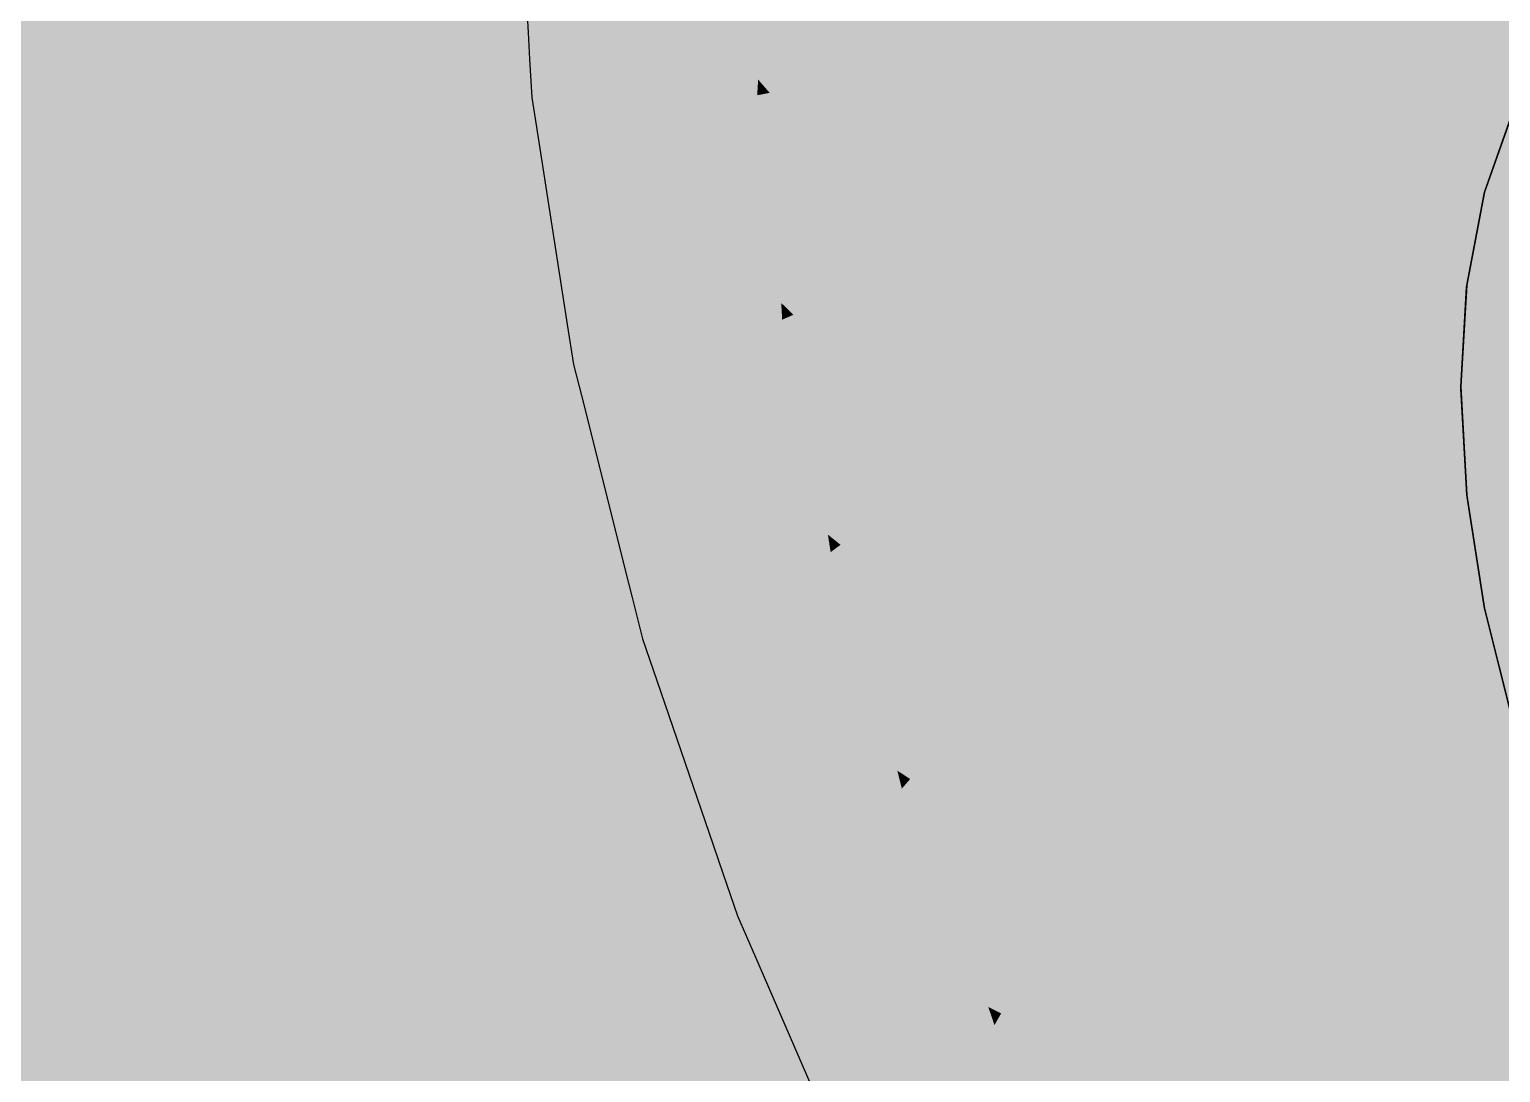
# Model space of a CAD drawing. Extents: x 0 to 1682, y 0 to 1188.
# Drawn here: x 1586.27 to 1592.62, y 832.2 to 836.7 of the extents above; entities that cross this region are included whole.
import ezdxf

# ---------------------------------------------------------------- set-up
doc = ezdxf.new("R2010")
doc.units = 0
doc.layers.add('SOMBRA', color=8, linetype='CONTINUOUS')
doc.layers.add('VISIBLE', color=7, linetype='CONTINUOUS')

msp = doc.modelspace()

# ---------------------------------------------------------------- linework, layer by layer
at = {"layer": 'SOMBRA', "color": 254}
for points in [[(1592.7433, 842.5288), (1591.9138, 842.5353), (1005.0152, 503.6893)], [(1005.0152, 503.6893), (1591.9138, 842.5353), (1154.3953, 590.1533)], [(1005.8447, 503.6827), (1592.7433, 842.5288), (1005.0152, 503.6893)], [(1593.6192, 842.3664), (1592.7433, 842.5288), (1005.8447, 503.6827)], [(1591.9138, 842.5353), (1591.3412, 842.4242), (1154.3953, 590.1533)], [(1591.3412, 842.4242), (1591.1447, 842.386), (1004.2461, 503.5399)], [(1591.3412, 842.4242), (1004.2461, 503.5399), (1154.3953, 590.1533)], [(1004.2461, 503.5399), (1591.1447, 842.386), (1153.6787, 589.8884)], [(1591.1447, 842.386), (1590.627, 842.1606), (1153.6787, 589.8884)], [(1006.7206, 503.5203), (1593.6192, 842.3664), (1005.8447, 503.6827)], [(1594.5264, 842.051), (1593.6192, 842.3664), (1006.7206, 503.5203)], [(1590.627, 842.1606), (1590.4493, 842.0833), (1003.5507, 503.2372)], [(1590.627, 842.1606), (1003.5507, 503.2372), (1153.6787, 589.8884)], [(1003.5507, 503.2372), (1590.4493, 842.0833), (1153.05, 589.4772)], [(1590.4493, 842.0833), (1589.9953, 841.7476), (1153.05, 589.4772)], [(1007.6277, 503.2049), (1594.5264, 842.051), (1006.7206, 503.5203)], [(1595.4493, 841.588), (1594.5264, 842.051), (1007.6277, 503.2049)], [(1589.9953, 841.7476), (1589.8395, 841.6324), (1002.9408, 502.7863)], [(1589.9953, 841.7476), (1002.9408, 502.7863), (1153.05, 589.4772)], [(1002.9408, 502.7863), (1589.8395, 841.6324), (1152.5115, 588.9216)], [(1589.8395, 841.6324), (1589.4569, 841.1921), (1152.5115, 588.9216)], [(1008.5507, 502.7419), (1595.4493, 841.588), (1007.6277, 503.2049)], [(1596.3723, 840.9853), (1595.4493, 841.588), (1008.5507, 502.7419)], [(1589.4569, 841.1921), (1589.3256, 841.0411), (1002.427, 502.195)], [(1589.4569, 841.1921), (1002.427, 502.195), (1152.5115, 588.9216)], [(1002.3654, 502.0863), (1589.3256, 841.0411), (1500.8829, 789.9055)], [(1002.3654, 502.0863), (1002.427, 502.195), (1589.3256, 841.0411)], [(1500.8829, 789.9055), (1589.3256, 841.0411), (1589.264, 840.9324)], [(1009.4736, 502.1392), (1596.3723, 840.9853), (1008.5507, 502.7419)], [(1597.2794, 840.2532), (1596.3723, 840.9853), (1009.4736, 502.1392)], [(1500.8829, 789.9055), (1589.264, 840.9324), (1589.021, 840.5038)], [(1589.021, 840.5038), (1588.9781, 840.428), (1090.4582, 552.6075)], [(1589.021, 840.5038), (1090.4582, 552.6075), (1152.0754, 588.2331)], [(1500.8829, 789.9055), (1589.021, 840.5038), (1152.0754, 588.2331)], [(1588.9781, 840.428), (1588.9165, 840.3194), (1002.0179, 501.4733)], [(1588.9781, 840.428), (1002.0179, 501.4733), (1090.4582, 552.6075)], [(1001.9731, 501.3468), (1588.9165, 840.3194), (1500.491, 789.1663)], [(1001.9731, 501.3468), (1002.0179, 501.4733), (1588.9165, 840.3194)], [(1500.491, 789.1663), (1588.9165, 840.3194), (1588.8717, 840.1929)], [(1010.3808, 501.4071), (1597.2794, 840.2532), (1009.4736, 502.1392)], [(1598.1553, 839.4042), (1597.2794, 840.2532), (1010.3808, 501.4071)], [(1500.491, 789.1663), (1588.8717, 840.1929), (1588.6951, 839.6942)], [(1588.6951, 839.6942), (1588.664, 839.6061), (1090.1482, 551.7879)], [(1588.6951, 839.6942), (1090.1482, 551.7879), (1151.7467, 587.4219)], [(1500.491, 789.1663), (1588.6951, 839.6942), (1151.7467, 587.4219)], [(1588.664, 839.6061), (1588.6192, 839.4797), (1001.7206, 500.6336)], [(1588.664, 839.6061), (1001.7206, 500.6336), (1090.1482, 551.7879)], [(1001.6934, 500.4915), (1588.6192, 839.4797), (1500.2093, 788.3098)], [(1001.6934, 500.4915), (1001.7206, 500.6336), (1588.6192, 839.4797)], [(1500.2093, 788.3098), (1588.6192, 839.4797), (1588.592, 839.3376)], [(1011.2567, 500.5581), (1598.1553, 839.4042), (1010.3808, 501.4071)], [(1500.2093, 788.3098), (1588.592, 839.3376), (1588.4848, 838.7774)], [(1588.4848, 838.7774), (1588.4659, 838.6784), (1089.9476, 550.8587)], [(1588.4848, 838.7774), (1089.9476, 550.8587), (1151.5408, 586.5076)], [(1500.2093, 788.3098), (1588.4848, 838.7774), (1151.5408, 586.5076)], [(1588.4659, 838.6784), (1588.4387, 838.5363), (1001.5401, 499.6903)], [(1588.4659, 838.6784), (1001.5401, 499.6903), (1089.9476, 550.8587)]]:
    msp.add_solid(points, dxfattribs=at)
at = {"layer": 'SOMBRA', "color": 253}
for points in [[(1598.7729, 838.6959), (1598.1553, 839.4042), (1011.2567, 500.5581)], [(1598.7729, 838.6959), (1011.2567, 500.5581), (1448.821, 752.1212)], [(1598.9848, 838.4529), (1598.7729, 838.6959), (1448.821, 752.1212)], [(1001.531, 499.535), (1588.4387, 838.5363), (1500.0496, 787.3549)], [(1001.531, 499.535), (1001.5401, 499.6903), (1588.4387, 838.5363)], [(1500.0496, 787.3549), (1588.4387, 838.5363), (1588.4296, 838.3811)], [(1599.1813, 838.1878), (1598.9848, 838.4529), (1012.0862, 499.6068)], [(1012.0862, 499.6068), (1598.9848, 838.4529), (1448.821, 752.1212)], [(1500.0496, 787.3549), (1588.4296, 838.3811), (1588.3937, 837.7689)], [(1599.1813, 838.1878), (1012.0862, 499.6068), (1162.236, 585.9173)], [(1599.7539, 837.4155), (1599.1813, 838.1878), (1162.236, 585.9173)], [(1588.3937, 837.7689), (1588.3874, 837.6608), (1089.8687, 549.8409)], [(1588.3937, 837.7689), (1089.8687, 549.8409), (1151.447, 585.4976)], [(1500.0496, 787.3549), (1588.3937, 837.7689), (1151.447, 585.4976)], [(1588.3874, 837.6608), (1588.3782, 837.5055), (1001.4796, 498.6594)], [(1588.3874, 837.6608), (1001.4796, 498.6594), (1089.8687, 549.8409)], [(1001.4887, 498.4937), (1001.4796, 498.6594), (1588.3782, 837.5055)], [(1001.4887, 498.4937), (1588.3782, 837.5055), (1500.0074, 786.3136)], [(1500.0074, 786.3136), (1588.3782, 837.5055), (1588.3874, 837.3398)], [(1599.9316, 837.133), (1599.7539, 837.4155), (1012.8553, 498.5694)], [(1012.8553, 498.5694), (1599.7539, 837.4155), (1162.236, 585.9173)], [(1500.0074, 786.3136), (1588.3874, 837.3398), (1588.4233, 836.6861)], [(1588.744, 837.2518), (1588.4233, 836.6861), (1588.3874, 837.3398)], [(1589.4646, 837.3312), (1590.0517, 836.5394), (1589.4389, 836.8932)], [(1589.4646, 837.3312), (1590.5338, 836.633), (1590.0517, 836.5394)], [(1589.4646, 837.3312), (1590.0978, 837.3262), (1590.5338, 836.633)], [(1590.0978, 837.3262), (1590.9401, 836.7119), (1590.5338, 836.633)], [(1588.7272, 836.2822), (1588.4233, 836.6861), (1588.744, 837.2518)], [(1588.7272, 836.2822), (1588.744, 837.2518), (1589.0516, 836.899)], [(1599.9316, 837.133), (1012.8553, 498.5694), (1162.9863, 584.8625)], [(1600.4493, 836.3098), (1599.9316, 837.133), (1162.9863, 584.8625)], [(1589.0516, 836.899), (1589.3343, 836.9536), (1589.2749, 836.643)], [(1589.2749, 836.643), (1589.3343, 836.9536), (1589.4389, 836.8932)], [(1591.87, 836.8925), (1592.1173, 836.9405), (1592.1704, 836.6014)], [(1592.3437, 836.9845), (1592.3602, 836.684), (1592.1173, 836.9405)], [(1592.1173, 836.9405), (1592.3602, 836.684), (1592.1704, 836.6014)], [(1592.3437, 836.9845), (1592.5382, 836.7615), (1592.3602, 836.684)], [(1588.7272, 836.2822), (1589.0516, 836.899), (1588.8411, 836.3043)], [(1588.8411, 836.3043), (1589.0516, 836.899), (1589.2749, 836.643)], [(1589.2749, 836.643), (1589.4389, 836.8932), (1589.4148, 836.4825)], [(1589.4148, 836.4825), (1589.4389, 836.8932), (1589.4646, 836.4254)], [(1589.4646, 836.4254), (1589.4389, 836.8932), (1590.0517, 836.5394)], [(1591.87, 836.8925), (1591.9656, 836.5122), (1591.5966, 836.8394)], [(1591.87, 836.8925), (1592.1704, 836.6014), (1591.9656, 836.5122)], [(1591.2899, 836.7798), (1591.5966, 836.8394), (1591.7421, 836.4149)], [(1591.5966, 836.8394), (1591.9656, 836.5122), (1591.7421, 836.4149)], [(1592.5382, 836.7615), (1592.7068, 836.8348), (1592.6649, 836.6161)], [(1591.2899, 836.7798), (1591.4949, 836.3073), (1590.9401, 836.7119)], [(1591.2899, 836.7798), (1591.7421, 836.4149), (1591.4949, 836.3073)], [(1592.5382, 836.7615), (1592.5235, 836.5116), (1592.3602, 836.684)], [(1592.5382, 836.7615), (1592.6649, 836.6161), (1592.5235, 836.5116)], [(1588.4233, 836.6861), (1588.4296, 836.5706), (1089.911, 548.7507)], [(1588.4233, 836.6861), (1089.911, 548.7507), (1151.476, 584.4144)], [(1500.0074, 786.3136), (1588.4233, 836.6861), (1151.476, 584.4144)], [(1588.7272, 836.2822), (1588.4296, 836.5706), (1588.4233, 836.6861)], [(1590.5338, 836.633), (1590.9401, 836.7119), (1591.2175, 836.1866)], [(1590.9401, 836.7119), (1591.4949, 836.3073), (1591.2175, 836.1866)], [(1592.1704, 836.6014), (1592.3602, 836.684), (1592.3757, 836.4023)], [(1592.3602, 836.684), (1592.5235, 836.5116), (1592.3757, 836.4023)], [(1588.8411, 836.3043), (1589.2749, 836.643), (1589.2243, 836.3787)], [(1589.2243, 836.3787), (1589.2749, 836.643), (1589.4148, 836.4825)], [(1590.5338, 836.633), (1590.9012, 836.0489), (1590.0517, 836.5394)], [(1590.5338, 836.633), (1591.2175, 836.1866), (1590.9012, 836.0489)], [(1592.6649, 836.6161), (1592.6245, 836.405), (1592.5235, 836.5116)], [(1588.4296, 836.5706), (1588.4387, 836.4049), (1001.5401, 497.5588)], [(1588.4296, 836.5706), (1001.5401, 497.5588), (1089.911, 548.7507)], [(1588.7272, 836.2822), (1588.4387, 836.4049), (1588.4296, 836.5706)], [(1592.1704, 836.6014), (1592.2197, 836.2869), (1591.9656, 836.5122)], [(1592.1704, 836.6014), (1592.3757, 836.4023), (1592.2197, 836.2869)], [(1589.4646, 836.4254), (1590.0517, 836.5394), (1590.5338, 835.889)], [(1590.0517, 836.5394), (1590.9012, 836.0489), (1590.5338, 835.889)], [(1591.7421, 836.4149), (1591.9656, 836.5122), (1592.0532, 836.1638)], [(1591.9656, 836.5122), (1592.2197, 836.2869), (1592.0532, 836.1638)], [(1592.3757, 836.4023), (1592.5235, 836.5116), (1592.5095, 836.2726)], [(1592.5235, 836.5116), (1592.6245, 836.405), (1592.5095, 836.2726)], [(1589.2243, 836.3787), (1589.4148, 836.4825), (1589.4108, 836.4149)], [(1589.4108, 836.4149), (1589.4148, 836.4825), (1589.4646, 836.4254)], [(1589.4108, 836.4149), (1589.4646, 836.4254), (1589.4903, 835.9576)], [(1589.4646, 836.4254), (1590.0979, 835.6992), (1589.4903, 835.9576)], [(1589.4646, 836.4254), (1590.5338, 835.889), (1590.0979, 835.6992)], [(1001.5673, 497.3853), (1001.5401, 497.5588), (1588.4387, 836.4049)], [(1001.5673, 497.3853), (1588.4387, 836.4049), (1500.0856, 785.205)], [(1500.0856, 785.205), (1588.4387, 836.4049), (1588.4659, 836.2314)], [(1588.4659, 836.2314), (1588.4387, 836.4049), (1588.7272, 836.2822)], [(1588.8411, 836.3043), (1589.2243, 836.3787), (1589.1698, 836.0939)], [(1589.2243, 836.3787), (1589.3866, 836.0017), (1589.1698, 836.0939)], [(1589.2243, 836.3787), (1589.4108, 836.4149), (1589.3866, 836.0017)], [(1589.4108, 836.4149), (1589.4903, 835.9576), (1589.3866, 836.0017)], [(1591.7421, 836.4149), (1591.8736, 836.0311), (1591.4949, 836.3073)], [(1591.7421, 836.4149), (1592.0532, 836.1638), (1591.8736, 836.0311)], [(1592.3757, 836.4023), (1592.3904, 836.1355), (1592.2197, 836.2869)], [(1592.3757, 836.4023), (1592.5095, 836.2726), (1592.3904, 836.1355)], [(1592.5095, 836.2726), (1592.6245, 836.405), (1592.5852, 836.1993)], [(1592.6245, 836.405), (1592.6729, 836.354), (1592.5852, 836.1993)], [(1600.6051, 836.0147), (1600.4493, 836.3098), (1013.5507, 497.4637)], [(1013.5507, 497.4637), (1600.4493, 836.3098), (1162.9863, 584.8625)], [(1588.7272, 836.2822), (1588.8411, 836.3043), (1588.8194, 836.243)], [(1588.8411, 836.3043), (1589.1698, 836.0939), (1588.8194, 836.243)], [(1591.2175, 836.1866), (1591.4949, 836.3073), (1591.6775, 835.8861)], [(1591.4949, 836.3073), (1591.8736, 836.0311), (1591.6775, 835.8861)], [(1592.5852, 836.1993), (1592.6729, 836.354), (1592.5465, 835.9971)], [(1500.0856, 785.205), (1588.4659, 836.2314), (1588.5731, 835.5474)], [(1588.8061, 836.2056), (1588.4659, 836.2314), (1588.7272, 836.2822)], [(1588.8061, 836.2056), (1588.5731, 835.5474), (1588.4659, 836.2314)], [(1588.8061, 836.2056), (1588.7272, 836.2822), (1588.8194, 836.243)], [(1588.8061, 836.2056), (1588.8194, 836.243), (1589.1698, 836.0939)], [(1592.0532, 836.1638), (1592.2197, 836.2869), (1592.2658, 835.9922)], [(1592.2197, 836.2869), (1592.3904, 836.1355), (1592.2658, 835.9922)], [(1592.5095, 836.2726), (1592.496, 836.0419), (1592.3904, 836.1355)], [(1592.5095, 836.2726), (1592.5852, 836.1993), (1592.496, 836.0419)], [(1588.9002, 835.1779), (1588.5731, 835.5474), (1588.8061, 836.2056)], [(1588.9002, 835.1779), (1588.8061, 836.2056), (1589.131, 835.8908)], [(1588.8061, 836.2056), (1589.1698, 836.0939), (1589.131, 835.8908)], [(1591.2175, 836.1866), (1591.4607, 835.7258), (1590.9012, 836.0489)], [(1591.2175, 836.1866), (1591.6775, 835.8861), (1591.4607, 835.7258)], [(1592.5852, 836.1993), (1592.5465, 835.9971), (1592.496, 836.0419)], [(1592.0532, 836.1638), (1592.1343, 835.8409), (1591.8736, 836.0311)], [(1592.0532, 836.1638), (1592.2658, 835.9922), (1592.1343, 835.8409)], [(1592.2658, 835.9922), (1592.3904, 836.1355), (1592.4044, 835.8804)], [(1592.3904, 836.1355), (1592.496, 836.0419), (1592.4044, 835.8804)], [(1589.131, 835.8908), (1589.1698, 836.0939), (1589.3866, 836.0017)], [(1590.5338, 835.889), (1590.9012, 836.0489), (1591.2175, 835.546)], [(1590.9012, 836.0489), (1591.4607, 835.7258), (1591.2175, 835.546)], [(1592.4044, 835.8804), (1592.496, 836.0419), (1592.4828, 835.8171)], [(1592.496, 836.0419), (1592.5465, 835.9971), (1592.4828, 835.8171)], [(1600.6051, 836.0147), (1013.5507, 497.4637), (1163.6568, 583.7424)], [(1601.0592, 835.1547), (1600.6051, 836.0147), (1163.6568, 583.7424)], [(1589.131, 835.8908), (1589.3866, 836.0017), (1589.3667, 835.6623)], [(1589.3667, 835.6623), (1589.3866, 836.0017), (1589.4903, 835.9576)], [(1591.6775, 835.8861), (1591.8736, 836.0311), (1591.994, 835.6794)], [(1591.8736, 836.0311), (1592.1343, 835.8409), (1591.994, 835.6794)], [(1592.2658, 835.9922), (1592.3096, 835.7131), (1592.1343, 835.8409)], [(1592.2658, 835.9922), (1592.4044, 835.8804), (1592.3096, 835.7131)], [(1592.4828, 835.8171), (1592.5465, 835.9971), (1592.4698, 835.5962)], [(1589.3667, 835.6623), (1589.4903, 835.9576), (1589.5144, 835.5191)], [(1589.5144, 835.5191), (1589.4903, 835.9576), (1589.567, 835.4681)], [(1589.567, 835.4681), (1589.4903, 835.9576), (1590.0979, 835.6992)], [(1588.9002, 835.1779), (1589.131, 835.8908), (1589.0032, 835.2227)], [(1589.0032, 835.2227), (1589.131, 835.8908), (1589.3667, 835.6623)], [(1590.5338, 835.889), (1590.9401, 835.3409), (1590.0979, 835.6992)], [(1590.5338, 835.889), (1591.2175, 835.546), (1590.9401, 835.3409)], [(1591.6775, 835.8861), (1591.8427, 835.5053), (1591.4607, 835.7258)], [(1591.6775, 835.8861), (1591.994, 835.6794), (1591.8427, 835.5053)], [(1592.4044, 835.8804), (1592.418, 835.634), (1592.3096, 835.7131)], [(1592.4044, 835.8804), (1592.4828, 835.8171), (1592.418, 835.634)], [(1591.994, 835.6794), (1592.1343, 835.8409), (1592.2104, 835.5381)], [(1592.1343, 835.8409), (1592.3096, 835.7131), (1592.2104, 835.5381)], [(1592.4828, 835.8171), (1592.4698, 835.5962), (1592.418, 835.634)], [(1591.2175, 835.546), (1591.4607, 835.7258), (1591.6775, 835.3152)], [(1591.4607, 835.7258), (1591.8427, 835.5053), (1591.6775, 835.3152)], [(1589.0032, 835.2227), (1589.3667, 835.6623), (1589.3497, 835.3735)], [(1589.3497, 835.3735), (1589.3667, 835.6623), (1589.5144, 835.5191)], [(1589.567, 835.4681), (1590.0979, 835.6992), (1590.6179, 835.1027)], [(1590.0979, 835.6992), (1590.9401, 835.3409), (1590.6179, 835.1027)], [(1591.994, 835.6794), (1592.1057, 835.3535), (1591.8427, 835.5053)], [(1591.994, 835.6794), (1592.2104, 835.5381), (1592.1057, 835.3535)], [(1592.2104, 835.5381), (1592.3096, 835.7131), (1592.3514, 835.4461)], [(1592.3096, 835.7131), (1592.418, 835.634), (1592.3514, 835.4461)], [(1592.3514, 835.4461), (1592.418, 835.634), (1592.4311, 835.394)], [(1592.418, 835.634), (1592.4698, 835.5962), (1592.4311, 835.394)], [(1592.4311, 835.394), (1592.4698, 835.5962), (1592.4441, 835.1581)], [(1588.5731, 835.5474), (1588.592, 835.4266), (1090.0761, 547.6083)], [(1588.5731, 835.5474), (1090.0761, 547.6083), (1151.6258, 583.2758)], [(1500.0856, 785.205), (1588.5731, 835.5474), (1151.6258, 583.2758)], [(1588.9002, 835.1779), (1588.592, 835.4266), (1588.5731, 835.5474)], [(1591.2175, 835.546), (1591.4949, 835.105), (1590.9401, 835.3409)], [(1591.2175, 835.546), (1591.6775, 835.3152), (1591.4949, 835.105)], [(1592.2104, 835.5381), (1592.2825, 835.2514), (1592.1057, 835.3535)], [(1592.2104, 835.5381), (1592.3514, 835.4461), (1592.2825, 835.2514)], [(1589.3497, 835.3735), (1589.5144, 835.5191), (1589.5184, 835.4469)], [(1589.5184, 835.4469), (1589.5144, 835.5191), (1589.567, 835.4681)], [(1591.6775, 835.3152), (1591.8427, 835.5053), (1591.994, 835.1564)], [(1591.8427, 835.5053), (1592.1057, 835.3535), (1591.994, 835.1564)], [(1588.592, 835.4266), (1588.6192, 835.2532), (1001.7206, 496.4071)], [(1588.592, 835.4266), (1001.7206, 496.4071), (1090.0761, 547.6083)], [(1588.9002, 835.1779), (1588.6192, 835.2532), (1588.592, 835.4266)], [(1589.3497, 835.3735), (1589.5184, 835.4469), (1589.5426, 835.0057)], [(1589.5184, 835.4469), (1589.567, 835.4681), (1589.6437, 834.9786)], [(1589.5184, 835.4469), (1589.6437, 834.9786), (1589.5426, 835.0057)], [(1589.567, 835.4681), (1590.2356, 834.8201), (1589.6437, 834.9786)], [(1589.567, 835.4681), (1590.6179, 835.1027), (1590.2356, 834.8201)], [(1592.3514, 835.4461), (1592.3918, 835.1883), (1592.2825, 835.2514)], [(1592.3514, 835.4461), (1592.4311, 835.394), (1592.3918, 835.1883)], [(1589.0032, 835.2227), (1589.3497, 835.3735), (1589.3315, 835.0623)], [(1589.3497, 835.3735), (1589.5426, 835.0057), (1589.3315, 835.0623)], [(1591.994, 835.1564), (1592.1057, 835.3535), (1592.2104, 835.0479)], [(1592.1057, 835.3535), (1592.2825, 835.2514), (1592.2104, 835.0479)], [(1592.4311, 835.394), (1592.4441, 835.1581), (1592.3918, 835.1883)], [(1590.6179, 835.1027), (1590.9401, 835.3409), (1591.2899, 834.8691)], [(1590.9401, 835.3409), (1591.4949, 835.105), (1591.2899, 834.8691)], [(1591.6775, 835.3152), (1591.8736, 834.9439), (1591.4949, 835.105)], [(1591.6775, 835.3152), (1591.994, 835.1564), (1591.8736, 834.9439)], [(1588.664, 835.075), (1588.6192, 835.2532), (1588.9002, 835.1779)], [(1588.9002, 835.1779), (1589.0032, 835.2227), (1588.99, 835.1538)], [(1589.0032, 835.2227), (1589.3315, 835.0623), (1588.99, 835.1538)], [(1592.2104, 835.0479), (1592.2825, 835.2514), (1592.3514, 834.9772)], [(1592.2825, 835.2514), (1592.3918, 835.1883), (1592.3514, 834.9772)], [(1014.1605, 496.3086), (1601.0592, 835.1547), (1163.6568, 583.7424)], [(1588.982, 835.1119), (1588.664, 835.075), (1588.9002, 835.1779)], [(1588.982, 835.1119), (1588.9002, 835.1779), (1588.99, 835.1538)], [(1588.982, 835.1119), (1588.99, 835.1538), (1589.3315, 835.0623)], [(1591.994, 835.1564), (1592.1343, 834.833), (1591.8736, 834.9439)], [(1591.994, 835.1564), (1592.2104, 835.0479), (1592.1343, 834.833)], [(1592.3514, 834.9772), (1592.3918, 835.1883), (1592.4311, 834.9372)], [(1592.3918, 835.1883), (1592.4441, 835.1581), (1592.4311, 834.9372)], [(1592.4311, 834.9372), (1592.4441, 835.1581), (1592.4698, 834.6903)], [(1588.982, 835.1119), (1588.8405, 834.3724), (1588.664, 835.075)], [(1589.1853, 834.0435), (1588.8405, 834.3724), (1588.982, 835.1119)], [(1589.1853, 834.0435), (1588.982, 835.1119), (1589.3184, 834.8404)], [(1588.982, 835.1119), (1589.3315, 835.0623), (1589.3184, 834.8404)], [(1590.6179, 835.1027), (1591.0562, 834.6002), (1590.2356, 834.8201)], [(1590.6179, 835.1027), (1591.2899, 834.8691), (1591.0562, 834.6002)], [(1591.2899, 834.8691), (1591.4949, 835.105), (1591.7421, 834.7119)], [(1591.4949, 835.105), (1591.8736, 834.9439), (1591.7421, 834.7119)], [(1589.3184, 834.8404), (1589.3315, 835.0623), (1589.5426, 835.0057)], [(1592.2104, 835.0479), (1592.3096, 834.7585), (1592.1343, 834.833)], [(1592.2104, 835.0479), (1592.3514, 834.9772), (1592.3096, 834.7585)], [(1589.3184, 834.8404), (1589.5426, 835.0057), (1589.5626, 834.6433)], [(1589.5626, 834.6433), (1589.5426, 835.0057), (1589.6437, 834.9786)], [(1589.5626, 834.6433), (1589.6437, 834.9786), (1589.7156, 834.5198)], [(1589.7156, 834.5198), (1589.6437, 834.9786), (1589.7701, 834.4759)], [(1589.7701, 834.4759), (1589.6437, 834.9786), (1590.2356, 834.8201)], [(1592.3514, 834.9772), (1592.418, 834.7124), (1592.3096, 834.7585)], [(1592.3514, 834.9772), (1592.4311, 834.9372), (1592.418, 834.7124)], [(1591.7421, 834.7119), (1591.8736, 834.9439), (1592.0532, 834.6038)], [(1591.8736, 834.9439), (1592.1343, 834.833), (1592.0532, 834.6038)], [(1592.4311, 834.9372), (1592.4698, 834.6903), (1592.418, 834.7124)], [(1589.1853, 834.0435), (1589.3184, 834.8404), (1589.2756, 834.1103)], [(1589.2756, 834.1103), (1589.3184, 834.8404), (1589.5626, 834.6433)], [(1591.2899, 834.8691), (1591.5966, 834.4554), (1591.0562, 834.6002)], [(1591.2899, 834.8691), (1591.7421, 834.7119), (1591.5966, 834.4554)], [(1589.7701, 834.4759), (1590.2356, 834.8201), (1590.7847, 834.2878)], [(1590.2356, 834.8201), (1591.0562, 834.6002), (1590.7847, 834.2878)], [(1592.0532, 834.6038), (1592.1343, 834.833), (1592.2658, 834.5298)], [(1592.1343, 834.833), (1592.3096, 834.7585), (1592.2658, 834.5298)], [(1591.7421, 834.7119), (1591.9656, 834.3565), (1591.5966, 834.4554)], [(1591.7421, 834.7119), (1592.0532, 834.6038), (1591.9656, 834.3565)], [(1592.2658, 834.5298), (1592.3096, 834.7585), (1592.4044, 834.4816)], [(1592.3096, 834.7585), (1592.418, 834.7124), (1592.4044, 834.4816)], [(1592.4044, 834.4816), (1592.418, 834.7124), (1592.4828, 834.4544)], [(1592.418, 834.7124), (1592.4698, 834.6903), (1592.4828, 834.4544)], [(1592.4828, 834.4544), (1592.4698, 834.6903), (1592.5465, 834.2008)], [(1589.2756, 834.1103), (1589.5626, 834.6433), (1589.5795, 834.335)], [(1589.5795, 834.335), (1589.5626, 834.6433), (1589.7156, 834.5198)], [(1590.7847, 834.2878), (1591.0562, 834.6002), (1591.4335, 834.1675)], [(1591.0562, 834.6002), (1591.5966, 834.4554), (1591.4335, 834.1675)], [(1592.0532, 834.6038), (1592.2197, 834.2884), (1591.9656, 834.3565)], [(1592.0532, 834.6038), (1592.2658, 834.5298), (1592.2197, 834.2884)], [(1589.5795, 834.335), (1589.7156, 834.5198), (1589.7274, 834.4443)], [(1589.7274, 834.4443), (1589.7156, 834.5198), (1589.7701, 834.4759)], [(1592.2658, 834.5298), (1592.3904, 834.2427), (1592.2197, 834.2884)], [(1592.2658, 834.5298), (1592.4044, 834.4816), (1592.3904, 834.2427)], [(1589.7274, 834.4443), (1589.7701, 834.4759), (1589.8964, 833.9731)], [(1589.7701, 834.4759), (1590.4625, 833.917), (1589.8964, 833.9731)], [(1589.7701, 834.4759), (1590.7847, 834.2878), (1590.4625, 833.917)], [(1591.4335, 834.1675), (1591.5966, 834.4554), (1591.87, 834.0866)], [(1591.5966, 834.4554), (1591.9656, 834.3565), (1591.87, 834.0866)], [(1592.4044, 834.4816), (1592.496, 834.2144), (1592.3904, 834.2427)], [(1592.4044, 834.4816), (1592.4828, 834.4544), (1592.496, 834.2144)], [(1592.4828, 834.4544), (1592.5465, 834.2008), (1592.496, 834.2144)], [(1589.5795, 834.335), (1589.7274, 834.4443), (1589.7998, 833.9827)], [(1589.7274, 834.4443), (1589.8964, 833.9731), (1589.7998, 833.9827)], [(1589.1853, 834.0435), (1588.8717, 834.2483), (1588.8405, 834.3724)], [(1589.2756, 834.1103), (1589.5795, 834.335), (1589.5978, 834.0027)], [(1589.5795, 834.335), (1589.7998, 833.9827), (1589.5978, 834.0027)], [(1591.87, 834.0866), (1591.9656, 834.3565), (1592.1704, 834.0309)], [(1591.9656, 834.3565), (1592.2197, 834.2884), (1592.1704, 834.0309)], [(1590.7847, 834.2878), (1591.2474, 833.8393), (1590.4625, 833.917)], [(1590.7847, 834.2878), (1591.4335, 834.1675), (1591.2474, 833.8393)], [(1592.1704, 834.0309), (1592.2197, 834.2884), (1592.3757, 833.9928)], [(1592.2197, 834.2884), (1592.3904, 834.2427), (1592.3757, 833.9928)], [(1589.1853, 834.0435), (1588.9165, 834.0702), (1588.8717, 834.2483)], [(1592.3757, 833.9928), (1592.3904, 834.2427), (1592.5095, 833.968)], [(1592.3904, 834.2427), (1592.496, 834.2144), (1592.5095, 833.968)], [(1592.5095, 833.968), (1592.496, 834.2144), (1592.5852, 833.954)], [(1592.496, 834.2144), (1592.5465, 834.2008), (1592.5852, 833.954)], [(1592.5852, 833.954), (1592.5465, 834.2008), (1592.6729, 833.6981)], [(1591.4335, 834.1675), (1591.7644, 833.7881), (1591.2474, 833.8393)], [(1591.4335, 834.1675), (1591.87, 834.0866), (1591.7644, 833.7881)], [(1589.1853, 834.0435), (1589.2756, 834.1103), (1589.2712, 834.035)], [(1589.2756, 834.1103), (1589.5978, 834.0027), (1589.2712, 834.035)], [(1591.87, 834.0866), (1592.1173, 833.7531), (1591.7644, 833.7881)], [(1591.87, 834.0866), (1592.1704, 834.0309), (1592.1173, 833.7531)], [(1588.9781, 833.8904), (1588.9165, 834.0702), (1589.1853, 834.0435)], [(1589.2685, 833.9892), (1588.9781, 833.8904), (1589.1853, 834.0435)], [(1589.2685, 833.9892), (1589.1853, 834.0435), (1589.2712, 834.035)], [(1589.2685, 833.9892), (1589.2712, 834.035), (1589.5978, 834.0027)], [(1592.1704, 834.0309), (1592.3602, 833.729), (1592.1173, 833.7531)], [(1592.1704, 834.0309), (1592.3757, 833.9928), (1592.3602, 833.729)], [(1589.2685, 833.9892), (1589.2211, 833.1812), (1588.9781, 833.8904)], [(1589.5776, 832.8986), (1589.2211, 833.1812), (1589.2685, 833.9892)], [(1589.2685, 833.9892), (1589.5978, 834.0027), (1589.6108, 833.7657)], [(1589.5776, 832.8986), (1589.2685, 833.9892), (1589.6108, 833.7657)], [(1589.6108, 833.7657), (1589.5978, 834.0027), (1589.7998, 833.9827)], [(1589.6108, 833.7657), (1589.7998, 833.9827), (1589.8592, 833.6035)], [(1589.8592, 833.6035), (1589.7998, 833.9827), (1589.8964, 833.9731)], [(1589.8592, 833.6035), (1589.8964, 833.9731), (1590.0149, 833.5018)], [(1590.0149, 833.5018), (1589.8964, 833.9731), (1590.0703, 833.4656)], [(1590.0703, 833.4656), (1589.8964, 833.9731), (1590.4625, 833.917)], [(1592.3757, 833.9928), (1592.5235, 833.7129), (1592.3602, 833.729)], [(1592.3757, 833.9928), (1592.5095, 833.968), (1592.5235, 833.7129)], [(1592.5095, 833.968), (1592.6245, 833.7029), (1592.5235, 833.7129)], [(1592.5095, 833.968), (1592.5852, 833.954), (1592.6245, 833.7029)], [(1592.5852, 833.954), (1592.6729, 833.6981), (1592.6245, 833.7029)], [(1590.0703, 833.4656), (1590.4625, 833.917), (1591.0313, 833.458)], [(1590.4625, 833.917), (1591.2474, 833.8393), (1591.0313, 833.458)], [(1591.0313, 833.458), (1591.2474, 833.8393), (1591.6458, 833.4531)], [(1591.2474, 833.8393), (1591.7644, 833.7881), (1591.6458, 833.4531)], [(1589.5776, 832.8986), (1589.6108, 833.7657), (1589.6536, 832.9861)], [(1589.6536, 832.9861), (1589.6108, 833.7657), (1589.8592, 833.6035)], [(1591.6458, 833.4531), (1591.7644, 833.7881), (1592.0593, 833.4499)], [(1591.7644, 833.7881), (1592.1173, 833.7531), (1592.0593, 833.4499)], [(1592.0593, 833.4499), (1592.1173, 833.7531), (1592.3437, 833.4476)], [(1592.1173, 833.7531), (1592.3602, 833.729), (1592.3437, 833.4476)], [(1592.3437, 833.4476), (1592.3602, 833.729), (1592.5382, 833.4461)], [(1592.3602, 833.729), (1592.5235, 833.7129), (1592.5382, 833.4461)], [(1592.5382, 833.4461), (1592.5235, 833.7129), (1592.6649, 833.4451)], [(1592.5235, 833.7129), (1592.6245, 833.7029), (1592.6649, 833.4451)], [(1589.6536, 832.9861), (1589.8592, 833.6035), (1589.9097, 833.2808)], [(1589.9097, 833.2808), (1589.8592, 833.6035), (1590.0149, 833.5018)], [(1589.9097, 833.2808), (1590.0149, 833.5018), (1590.0344, 833.4243)], [(1590.0344, 833.4243), (1590.0149, 833.5018), (1590.0703, 833.4656)], [(1590.0344, 833.4243), (1590.0703, 833.4656), (1590.2441, 832.9581)], [(1590.0703, 833.4656), (1590.7748, 833.0055), (1590.2441, 832.9581)], [(1590.0703, 833.4656), (1591.0313, 833.458), (1590.7748, 833.0055)], [(1591.0313, 833.458), (1591.5105, 833.0712), (1590.7748, 833.0055)], [(1591.0313, 833.458), (1591.6458, 833.4531), (1591.5105, 833.0712)], [(1591.6458, 833.4531), (1591.9951, 833.1145), (1591.5105, 833.0712)], [(1591.6458, 833.4531), (1592.0593, 833.4499), (1591.9951, 833.1145)], [(1592.0593, 833.4499), (1592.3259, 833.1441), (1591.9951, 833.1145)], [(1592.0593, 833.4499), (1592.3437, 833.4476), (1592.3259, 833.1441)], [(1592.3437, 833.4476), (1592.5537, 833.1644), (1592.3259, 833.1441)], [(1592.3437, 833.4476), (1592.5382, 833.4461), (1592.5537, 833.1644)], [(1592.5382, 833.4461), (1592.7068, 833.1781), (1592.5537, 833.1644)], [(1592.5382, 833.4461), (1592.6649, 833.4451), (1592.7068, 833.1781)], [(1589.9097, 833.2808), (1590.0344, 833.4243), (1590.1535, 832.95)], [(1590.0344, 833.4243), (1590.2441, 832.9581), (1590.1535, 832.95)], [(1589.6536, 832.9861), (1589.9097, 833.2808), (1589.9642, 832.9331)], [(1589.9097, 833.2808), (1590.1535, 832.95), (1589.9642, 832.9331)], [(1589.5776, 832.8986), (1589.264, 833.0559), (1589.2211, 833.1812)], [(1591.9951, 833.1145), (1592.3259, 833.1441), (1592.3065, 832.8127)], [(1592.3065, 832.8127), (1592.3259, 833.1441), (1592.5702, 832.8639)], [(1592.3259, 833.1441), (1592.5537, 833.1644), (1592.5702, 832.8639)], [(1592.5537, 833.1644), (1592.7068, 833.1781), (1592.7505, 832.8989)], [(1592.5702, 832.8639), (1592.5537, 833.1644), (1592.7505, 832.8989)], [(1590.7748, 833.0055), (1591.5105, 833.0712), (1591.3535, 832.6276)], [(1591.3535, 832.6276), (1591.5105, 833.0712), (1591.9231, 832.7383)], [(1591.5105, 833.0712), (1591.9951, 833.1145), (1591.9231, 832.7383)], [(1591.9231, 832.7383), (1591.9951, 833.1145), (1592.3065, 832.8127)], [(1589.5776, 832.8986), (1589.3256, 832.8761), (1589.264, 833.0559)], [(1590.4625, 832.4546), (1590.2441, 832.9581), (1590.7748, 833.0055)], [(1590.4625, 832.4546), (1590.7748, 833.0055), (1591.3535, 832.6276)], [(1589.5776, 832.8986), (1589.6536, 832.9861), (1589.6581, 832.9058)], [(1589.6536, 832.9861), (1589.9642, 832.9331), (1589.6581, 832.9058)], [(1589.6607, 832.8569), (1589.6581, 832.9058), (1589.9642, 832.9331)], [(1589.6607, 832.8569), (1589.9642, 832.9331), (1590.0031, 832.6851)], [(1590.0031, 832.6851), (1589.9642, 832.9331), (1590.1535, 832.95)], [(1590.0031, 832.6851), (1590.1535, 832.95), (1590.2514, 832.5605)], [(1590.2514, 832.5605), (1590.1535, 832.95), (1590.2441, 832.9581)], [(1590.2514, 832.5605), (1590.2441, 832.9581), (1590.4071, 832.4824)], [(1590.4071, 832.4824), (1590.2441, 832.9581), (1590.4625, 832.4546)], [(1589.403, 832.6977), (1589.3256, 832.8761), (1589.5776, 832.8986)], [(1589.6607, 832.8569), (1589.403, 832.6977), (1589.5776, 832.8986)], [(1589.6607, 832.8569), (1589.5776, 832.8986), (1589.6581, 832.9058)], [(1592.5702, 832.8639), (1592.7505, 832.8989), (1592.7967, 832.6042)], [(1589.6607, 832.8569), (1589.7082, 831.9941), (1589.403, 832.6977)], [(1590.0703, 831.7626), (1589.7082, 831.9941), (1589.6607, 832.8569)], [(1590.0703, 831.7626), (1589.6607, 832.8569), (1590.0031, 832.6851)], [(1591.9231, 832.7383), (1592.3065, 832.8127), (1592.285, 832.4463)], [(1592.3065, 832.8127), (1592.588, 832.5398), (1592.285, 832.4463)], [(1592.3065, 832.8127), (1592.5702, 832.8639), (1592.588, 832.5398)], [(1592.5702, 832.8639), (1592.7967, 832.6042), (1592.588, 832.5398)], [(1574.9395, 821.5817), (1593.0651, 832.6871), (1574.6803, 822.0726)], [(1574.9395, 821.5817), (1593.07, 832.6778), (1593.0651, 832.6871)], [(1590.0703, 831.7626), (1590.0031, 832.6851), (1590.1309, 831.8695)], [(1590.1309, 831.8695), (1590.0031, 832.6851), (1590.2514, 832.5605)], [(1591.3535, 832.6276), (1591.9231, 832.7383), (1591.8411, 832.3092)], [(1591.9231, 832.7383), (1592.285, 832.4463), (1591.8411, 832.3092)], [(1593.07, 832.6778), (1574.9395, 821.5817), (1593.3243, 832.1962)], [(1598.4274, 832.165), (1579.9673, 822.0308), (1598.3521, 832.6452)], [(1590.4625, 832.4546), (1591.3535, 832.6276), (1591.1671, 832.1012)], [(1591.3535, 832.6276), (1591.8411, 832.3092), (1591.1671, 832.1012)], [(1590.1309, 831.8695), (1590.2514, 832.5605), (1590.3347, 832.2291)], [(1590.3347, 832.2291), (1590.2514, 832.5605), (1590.4071, 832.4824)], [(1592.588, 832.5398), (1592.7967, 832.6042), (1592.8459, 832.2898)], [(1592.285, 832.4463), (1592.588, 832.5398), (1592.6075, 832.186)], [(1592.6075, 832.186), (1592.588, 832.5398), (1592.8459, 832.2898)], [(1590.3347, 832.2291), (1590.4071, 832.4824), (1590.4339, 832.4042)], [(1590.4339, 832.4042), (1590.4071, 832.4824), (1590.4625, 832.4546)], [(1590.4339, 832.4042), (1590.4625, 832.4546), (1590.6809, 831.9511)], [(1590.4625, 832.4546), (1591.1671, 832.1012), (1590.6809, 831.9511)], [(1591.8411, 832.3092), (1592.285, 832.4463), (1592.2608, 832.0351)], [(1592.2608, 832.0351), (1592.285, 832.4463), (1592.6075, 832.186)], [(1590.3347, 832.2291), (1590.4339, 832.4042), (1590.5979, 831.9255)], [(1590.4339, 832.4042), (1590.6809, 831.9511), (1590.5979, 831.9255)], [(1591.1671, 832.1012), (1591.8411, 832.3092), (1591.7457, 831.8109)], [(1591.7457, 831.8109), (1591.8411, 832.3092), (1592.2608, 832.0351)], [(1592.6075, 832.186), (1592.8459, 832.2898), (1592.8991, 831.9507)], [(1590.1309, 831.8695), (1590.3347, 832.2291), (1590.4245, 831.872)], [(1590.3347, 832.2291), (1590.5979, 831.9255), (1590.4245, 831.872)]]:
    msp.add_solid(points, dxfattribs=at)
at = {"layer": 'SOMBRA', "color": 252}
for points in [[(1575.2351, 826.6178), (1593.9405, 837.2946), (1593.9467, 837.2958)], [(1575.2351, 826.6178), (1593.9467, 837.2958), (1575.5619, 826.6813)], [(1593.9405, 837.2946), (1575.2351, 826.6178), (1593.6199, 837.2323)], [(1594.2926, 837.293), (1575.5619, 826.6813), (1593.9467, 837.2958)], [(1575.5619, 826.6813), (1594.2926, 837.293), (1594.2993, 837.293)], [(1575.5619, 826.6813), (1594.2993, 837.293), (1575.9145, 826.6785)], [(1594.6645, 837.2253), (1575.9145, 826.6785), (1594.2993, 837.293)], [(1574.9395, 826.4892), (1593.6143, 837.2299), (1593.6199, 837.2323)], [(1574.9395, 826.4892), (1593.6199, 837.2323), (1575.2351, 826.6178)], [(1593.6143, 837.2299), (1574.9395, 826.4892), (1593.3243, 837.1036)], [(1575.9145, 826.6785), (1594.6645, 837.2253), (1594.6715, 837.224)], [(1575.9145, 826.6785), (1594.6715, 837.224), (1576.2867, 826.6095)], [(1595.0498, 837.0925), (1576.2867, 826.6095), (1594.6715, 837.224)], [(1574.6803, 826.2976), (1593.3194, 837.1), (1593.3243, 837.1036)], [(1574.6803, 826.2976), (1593.3243, 837.1036), (1574.9395, 826.4892)], [(1593.3194, 837.1), (1574.6803, 826.2976), (1593.0651, 836.912)], [(1576.2867, 826.6095), (1595.0498, 837.0925), (1595.0571, 837.0899)], [(1576.2867, 826.6095), (1595.0571, 837.0899), (1576.6723, 826.4755)], [(1595.4419, 836.8969), (1576.6723, 826.4755), (1595.0571, 837.0899)], [(1574.462, 826.0462), (1593.061, 836.9073), (1593.0651, 836.912)], [(1574.462, 826.0462), (1593.0651, 836.912), (1574.6803, 826.2976)], [(1593.061, 836.9073), (1574.462, 826.0462), (1592.8467, 836.6607)], [(1576.6723, 826.4755), (1595.4419, 836.8969), (1595.4493, 836.8932)], [(1576.6723, 826.4755), (1595.4493, 836.8932), (1577.0645, 826.2787)], [(1595.8342, 836.6418), (1577.0645, 826.2787), (1595.4493, 836.8932)], [(1574.2881, 825.7395), (1592.8435, 836.6549), (1592.8467, 836.6607)], [(1574.2881, 825.7395), (1592.8467, 836.6607), (1574.462, 826.0462)], [(1592.8435, 836.6549), (1574.2881, 825.7395), (1592.6729, 836.354)], [(1577.0645, 826.2787), (1595.8342, 836.6418), (1595.8416, 836.637)], [(1577.0645, 826.2787), (1595.8416, 836.637), (1577.4568, 826.0225)], [(1596.2198, 836.3317), (1577.4568, 826.0225), (1595.8416, 836.637)], [(1574.1617, 825.3827), (1592.6705, 836.3472), (1592.6729, 836.354)], [(1574.1617, 825.3827), (1592.6729, 836.354), (1574.2881, 825.7395)], [(1592.6705, 836.3472), (1574.1617, 825.3827), (1592.5465, 835.9971)], [(1577.4568, 826.0225), (1596.2198, 836.3317), (1596.2271, 836.3258)], [(1577.4568, 826.0225), (1596.2271, 836.3258), (1577.8423, 825.7114)], [(1596.5923, 835.9718), (1577.8423, 825.7114), (1596.2271, 836.3258)], [(1574.085, 824.9817), (1592.5451, 835.9895), (1592.5465, 835.9971)], [(1574.085, 824.9817), (1592.5465, 835.9971), (1574.1617, 825.3827)], [(1592.5451, 835.9895), (1574.085, 824.9817), (1592.4698, 835.5962)], [(1577.8423, 825.7114), (1596.5923, 835.9718), (1596.5994, 835.965)], [(1577.8423, 825.7114), (1596.5994, 835.965), (1578.2146, 825.3506)], [(1596.9453, 835.5683), (1578.2146, 825.3506), (1596.5994, 835.965)], [(1574.0593, 824.5436), (1592.4693, 835.5879), (1592.4698, 835.5962)], [(1574.0593, 824.5436), (1592.4698, 835.5962), (1574.085, 824.9817)], [(1592.4693, 835.5879), (1574.0593, 824.5436), (1592.4441, 835.1581)], [(1578.2146, 825.3506), (1596.9453, 835.5683), (1596.9519, 835.5607)], [(1578.2146, 825.3506), (1596.9519, 835.5607), (1578.5671, 824.9463)], [(1597.2726, 835.1281), (1578.5671, 824.9463), (1596.9519, 835.5607)], [(1001.7653, 496.2289), (1001.7206, 496.4071), (1588.6192, 835.2532)], [(1001.7653, 496.2289), (1588.6192, 835.2532), (1500.2811, 784.0472)], [(1500.2811, 784.0472), (1588.6192, 835.2532), (1588.664, 835.075)], [(1601.1905, 834.852), (1601.0592, 835.1547), (1014.1605, 496.3086)], [(1574.085, 824.0759), (1592.4441, 835.1581), (1574.0593, 824.5436)], [(1574.085, 824.0759), (1592.4446, 835.1493), (1592.4441, 835.1581)], [(1592.4446, 835.1493), (1574.085, 824.0759), (1592.4698, 834.6903)], [(1578.5671, 824.9463), (1597.2726, 835.1281), (1597.2788, 835.1198)], [(1578.5671, 824.9463), (1597.2788, 835.1198), (1578.894, 824.5054)], [(1597.5687, 834.6588), (1578.894, 824.5054), (1597.2788, 835.1198)], [(1500.2811, 784.0472), (1588.664, 835.075), (1588.8405, 834.3724)], [(1601.1905, 834.852), (1014.1605, 496.3086), (1164.2445, 582.5812)], [(1601.573, 833.97), (1601.1905, 834.852), (1164.2445, 582.5812)], [(1574.1617, 823.5864), (1592.4698, 834.6903), (1574.085, 824.0759)], [(1574.1617, 823.5864), (1592.4713, 834.6811), (1592.4698, 834.6903)], [(1592.4713, 834.6811), (1574.1617, 823.5864), (1592.5465, 834.2008)], [(1578.894, 824.5054), (1597.5687, 834.6588), (1597.5743, 834.6499)], [(1578.894, 824.5054), (1597.5743, 834.6499), (1579.1895, 824.0355)], [(1597.8286, 834.1683), (1579.1895, 824.0355), (1597.5743, 834.6499)], [(1588.8405, 834.3724), (1588.8717, 834.2483), (1090.3538, 546.4289)], [(1588.8405, 834.3724), (1090.3538, 546.4289), (1151.8962, 582.1025)], [(1500.2811, 784.0472), (1588.8405, 834.3724), (1151.8962, 582.1025)], [(1588.8717, 834.2483), (1588.9165, 834.0702), (1002.0179, 495.2241)], [(1588.8717, 834.2483), (1002.0179, 495.2241), (1090.3538, 546.4289)], [(1574.2881, 823.0836), (1592.5465, 834.2008), (1574.1617, 823.5864)], [(1574.2881, 823.0836), (1592.5489, 834.1914), (1592.5465, 834.2008)], [(1592.5489, 834.1914), (1574.2881, 823.0836), (1592.6729, 833.6981)], [(1579.1895, 824.0355), (1597.8286, 834.1683), (1597.8335, 834.159)], [(1579.1895, 824.0355), (1597.8335, 834.159), (1579.4487, 823.5445)], [(1598.0478, 833.665), (1579.4487, 823.5445), (1597.8335, 834.159)], [(1002.0795, 495.0443), (1002.0179, 495.2241), (1588.9165, 834.0702)], [(1002.0795, 495.0443), (1588.9165, 834.0702), (1500.5993, 782.8648)], [(1500.5993, 782.8648), (1588.9165, 834.0702), (1588.9781, 833.8904)], [(1601.6346, 833.7902), (1601.573, 833.97), (1014.6744, 495.1239)], [(1014.6744, 495.1239), (1601.573, 833.97), (1164.2445, 582.5812)], [(1500.5993, 782.8648), (1588.9781, 833.8904), (1589.2211, 833.1812)], [(1601.6346, 833.7902), (1014.6744, 495.1239), (1103.1171, 545.9709)], [(1601.6776, 833.6649), (1601.6346, 833.7902), (1103.1171, 545.9709)], [(1574.462, 822.5761), (1592.6729, 833.6981), (1574.2881, 823.0836)], [(1574.462, 822.5761), (1592.6761, 833.6885), (1592.6729, 833.6981)], [(1601.6776, 833.6649), (1103.1171, 545.9709), (1164.7308, 581.3936)], [(1513.5417, 781.9302), (1601.6776, 833.6649), (1164.7308, 581.3936)], [(1513.5417, 781.9302), (1601.9205, 832.9557), (1601.6776, 833.6649)], [(1592.6761, 833.6885), (1574.462, 822.5761), (1592.8467, 833.1906)], [(1579.4487, 823.5445), (1598.0478, 833.665), (1598.0519, 833.6555)], [(1579.4487, 823.5445), (1598.0519, 833.6555), (1579.6671, 823.041)], [(1598.2225, 833.1576), (1579.6671, 823.041), (1598.0519, 833.6555)], [(1574.6803, 822.0726), (1592.8467, 833.1906), (1574.462, 822.5761)], [(1574.6803, 822.0726), (1592.8509, 833.1811), (1592.8467, 833.1906)], [(1589.2211, 833.1812), (1589.264, 833.0559), (1090.7465, 545.2367)], [(1589.2211, 833.1812), (1090.7465, 545.2367), (1152.2743, 580.9098)], [(1500.5993, 782.8648), (1589.2211, 833.1812), (1152.2743, 580.9098)], [(1592.8509, 833.1811), (1574.6803, 822.0726), (1593.0651, 832.6871)], [(1579.6671, 823.041), (1598.2225, 833.1576), (1598.2258, 833.148)], [(1579.6671, 823.041), (1598.2258, 833.148), (1579.841, 822.5336)], [(1598.3497, 832.6547), (1579.841, 822.5336), (1598.2258, 833.148)], [(1589.264, 833.0559), (1589.3256, 832.8761), (1002.427, 494.03)], [(1589.264, 833.0559), (1002.427, 494.03), (1090.7465, 545.2367)], [(1513.5417, 781.9302), (1601.9821, 832.7759), (1601.9205, 832.9557)], [(1002.5043, 493.8516), (1002.427, 494.03), (1589.3256, 832.8761)], [(1002.5043, 493.8516), (1589.3256, 832.8761), (1501.0214, 781.6706)], [(1501.0214, 781.6706), (1589.3256, 832.8761), (1589.403, 832.6977)], [(1015.0219, 494.1096), (1601.9821, 832.7759), (1513.5417, 781.9302)], [(1015.0219, 494.1096), (1015.0835, 493.9298), (1601.9821, 832.7759)], [(1602.0269, 832.5978), (1601.9821, 832.7759), (1015.0835, 493.9298)], [(1501.0214, 781.6706), (1589.403, 832.6977), (1589.7082, 831.9941)], [(1579.841, 822.5336), (1598.3497, 832.6547), (1598.3521, 832.6452)], [(1579.841, 822.5336), (1598.3521, 832.6452), (1579.9673, 822.0308)], [(1602.0269, 832.5978), (1015.0835, 493.9298), (1103.509, 544.7783)], [(1602.0581, 832.4737), (1602.0269, 832.5978), (1103.509, 544.7783)], [(1602.0581, 832.4737), (1103.509, 544.7783), (1165.1137, 580.2037)], [(1513.8518, 780.7432), (1602.0581, 832.4737), (1165.1137, 580.2037)], [(1513.8518, 780.7432), (1602.2347, 831.7711), (1602.0581, 832.4737)]]:
    msp.add_solid(points, dxfattribs=at)
at = {"layer": 'VISIBLE'}
for p, q in [((1588.3874, 837.3398), (1588.4233, 836.6861)), ((1588.4233, 836.6861), (1588.4296, 836.5706)), ((1588.4296, 836.5706), (1588.4387, 836.4049)), ((1588.4387, 836.4049), (1588.4659, 836.2314)), ((1592.6729, 836.354), (1592.5465, 835.9971)), ((1592.5465, 835.9971), (1592.6705, 836.3472)), ((1588.4659, 836.2314), (1588.5731, 835.5474)), ((1592.5465, 835.9971), (1592.4698, 835.5962)), ((1592.4698, 835.5962), (1592.5451, 835.9895)), ((1592.5451, 835.9895), (1592.5465, 835.9971)), ((1592.4698, 835.5962), (1592.4441, 835.1581)), ((1592.4693, 835.5879), (1592.4698, 835.5962)), ((1588.5731, 835.5474), (1588.592, 835.4266)), ((1592.4441, 835.1581), (1592.4693, 835.5879)), ((1588.592, 835.4266), (1588.6192, 835.2532)), ((1588.6192, 835.2532), (1588.664, 835.075)), ((1592.4441, 835.1581), (1592.4698, 834.6903)), ((1592.4446, 835.1493), (1592.4441, 835.1581)), ((1592.4698, 834.6903), (1592.4446, 835.1493)), ((1588.664, 835.075), (1588.8405, 834.3724)), ((1592.4698, 834.6903), (1592.5465, 834.2008)), ((1592.4713, 834.6811), (1592.4698, 834.6903)), ((1592.5465, 834.2008), (1592.4713, 834.6811)), ((1588.8405, 834.3724), (1588.8717, 834.2483)), ((1588.8717, 834.2483), (1588.9165, 834.0702)), ((1592.5465, 834.2008), (1592.6729, 833.6981)), ((1592.5489, 834.1914), (1592.5465, 834.2008)), ((1592.6729, 833.6981), (1592.5489, 834.1914)), ((1588.9165, 834.0702), (1588.9781, 833.8904)), ((1588.9781, 833.8904), (1589.2211, 833.1812)), ((1589.2211, 833.1812), (1589.264, 833.0559)), ((1589.264, 833.0559), (1589.3256, 832.8761)), ((1589.3256, 832.8761), (1589.403, 832.6977)), ((1589.403, 832.6977), (1589.7082, 831.9941))]:
    msp.add_line(p, q, dxfattribs=at)

doc.saveas('drawing.dxf')
